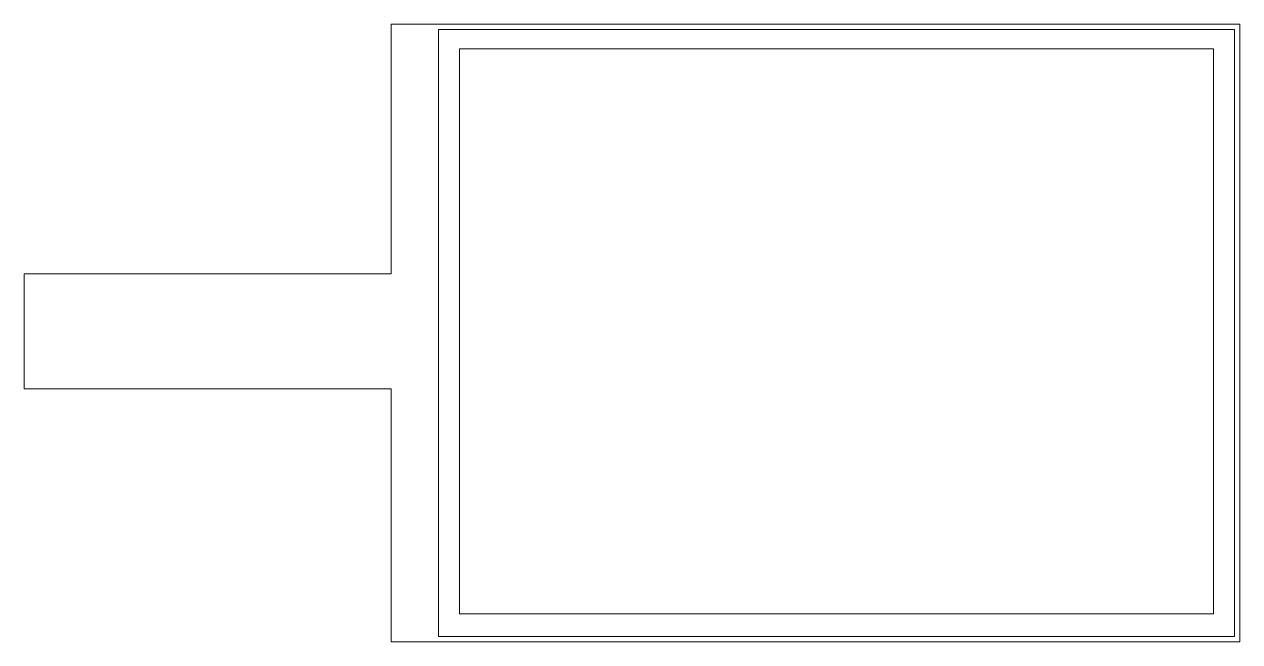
# Model space of a CAD drawing. Header units: inches. Extents: x 4.19 to 6.93, y 3.62 to 5.02.
import ezdxf

# ---------------------------------------------------------------- set-up
doc = ezdxf.new("R2010")
doc.units = ezdxf.units.IN
doc.header["$MEASUREMENT"] = 0
doc.layers.add('VISIBLE', color=7, linetype='Continuous', lineweight=0)

msp = doc.modelspace()

# ---------------------------------------------------------------- linework, layer by layer
at = {"layer": 'VISIBLE'}
for p, q in [((5.0134, 4.4546), (5.0134, 5.0175)), ((5.0134, 5.0175), (6.9268, 5.0175)), ((6.9268, 5.0175), (6.9268, 3.6238)), ((5.1197, 5.0057), (6.915, 5.0057)), ((5.1197, 3.6357), (5.1197, 5.0057)), ((6.915, 5.0057), (6.915, 3.6357)), ((5.167, 3.6868), (5.167, 4.9624)), ((5.167, 4.9624), (6.8677, 4.9624)), ((6.8677, 4.9624), (6.8677, 3.6868)), ((4.1859, 4.4546), (5.0134, 4.4546)), ((4.1859, 4.1947), (4.1859, 4.4546)), ((5.0134, 4.1947), (4.1859, 4.1947)), ((5.0134, 3.6238), (5.0134, 4.1947)), ((6.8677, 3.6868), (5.167, 3.6868)), ((6.9268, 3.6238), (5.0134, 3.6238)), ((6.915, 3.6357), (5.1197, 3.6357))]:
    msp.add_line(p, q, dxfattribs=at)

doc.saveas('drawing.dxf')
